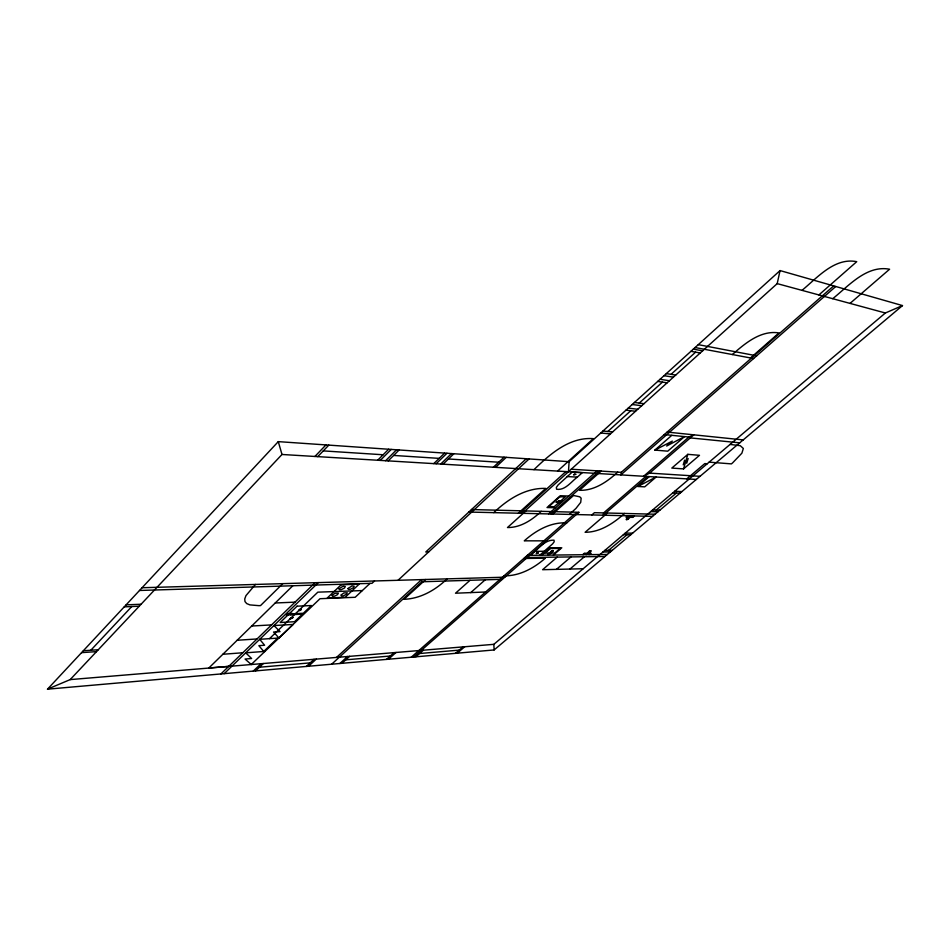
<?xml version="1.0" encoding="UTF-8"?>
<svg xmlns="http://www.w3.org/2000/svg" width="950" height="950" viewBox="0 0 950 950"><rect width="100%" height="100%" fill="white"/><g stroke="black" fill="none" stroke-linecap="round" stroke-linejoin="round"><path stroke-width="1.43" d="M568.468 471.734L569.109 461.688L780.057 270.572L902.5 305.579L494.119 649.943L47.5 689.178L278.279 441.631L569.109 461.688M645.834 476.389L603.618 512.917L603.309 515.197L648.054 476.532M833.684 285.902L621.241 472.352L620.849 474.893L835.762 286.496M522.346 513.297L777.195 283.623L780.057 270.572M683.572 468.896L687.824 454.338L699.485 455.311L683.572 468.896L671.816 468.077L687.824 454.338M683.24 464.859L684.629 460.133M686.707 463.244L688.144 458.517M590.852 550.857L588.929 551.487L585.877 554.586M90.82 650.251L131.765 606.539M47.5 689.178L70.169 679.606L281.996 454.48L696.326 479.441M314.901 456.463L325.981 444.921M317.739 456.629L328.819 445.122M377.673 460.239L388.633 449.243M255.455 584.44L245.955 595.638L244.732 598.963L244.993 601.599L246.715 603.582L249.898 604.901L258.958 605.661L260.538 605.589L282.779 583.644M380.273 460.394L391.222 449.421M385.629 460.714L396.577 449.789M388.194 460.869L399.131 449.968M292.826 585.746L208.834 668.016L228.677 666.366M433.77 463.624L444.588 453.103M436.145 463.766L446.975 453.269M220.922 673.942L315.103 582.706M440.717 464.039L451.523 453.577M224.176 673.657L318.333 582.611M443.08 464.182L453.874 453.744M288.159 614.804L280.167 622.511L294.524 621.716L302.504 614.068L286.33 615.066L287.791 613.653L292.291 613.427L290.842 614.828M299.143 609.781C297.825 612.489 304.059 608.107 299.927 609.33C297.849 611.456 302.599 609.128 300.01 609.568M269.503 638.649L317.834 592.159L362.342 590.567M292.077 618.177L290.724 618.486L291.626 618.438M263.684 651.486L277.637 638.115M251.216 664.525L319.996 598.714L355.181 597.289L370.001 583.383M278.967 638.02L293.158 624.447L273.98 625.551L280.012 631.631L273.553 632.035L278.967 638.02L259.706 639.303L264.623 645.252L258.851 645.656L263.779 651.474M253.258 671.104L261.024 663.706M255.598 670.89L263.364 663.516M493.406 467.21L504.07 457.199M374.514 580.972L372.02 583.312L139.519 590.472M495.579 467.341L506.231 457.354M526.312 458.743L425.778 551.974L428.628 551.95M398.026 580.296L529.091 458.933M306.351 666.437L314.07 659.288M308.524 666.247L316.243 659.11M533.971 469.656C549.955 454.171 569.466 436.834 593.358 438.651L557.579 471.081M493.798 512.632C507.763 499.284 525.73 487.647 545.775 488.419L518.332 513.214M336.526 657.424L421.622 579.607L421.919 581.768L331.645 664.216M425.731 579.488L404.023 599.296C420.482 598.726 435.468 590.057 447.106 578.859M339.874 663.492L347.558 656.498M341.952 663.302L349.636 656.331M607.798 431.502L630.8 410.709M639.243 403.085L662.459 382.102M671.044 374.348L695.614 352.153M519.745 513.237L565.903 471.58M525.92 510.934L507.49 527.535C520.576 527.701 532.119 519.994 541.274 511.326M588.834 551.582L590.663 551.309L588.905 551.511M577.327 477.126L582.279 472.696L572.209 472.091L558.077 484.987L556.356 487.386L556.569 489.238C565.143 490.687 571.306 481.591 577.327 477.126L567.245 476.567M470.012 580.308L455.513 593.216L485.593 591.992M548.613 513.914L597.075 470.844M386.472 659.395L394.096 652.626M802.002 290.356C817.309 277.756 834.528 257.248 856.722 261.678L818.9 294.939M551.095 513.974L599.509 470.998M388.407 659.229L396.031 652.472M552.686 514.009L573.551 495.496L579.726 496.803L581.151 498.18L580.723 502.348L575.985 508.392L569.406 514.401M601.16 471.105L579.512 490.295C594.344 490.829 607.264 481.709 617.749 472.138M732.367 354.54C745.144 343.33 760.772 330.03 779 332.928L750.5 357.948M470.737 592.598L485.165 579.832M411.243 657.222L573.907 514.508L578.883 512.288L471.521 509.544L471.651 512.109M413.737 656.996L578.883 512.288M530.302 555.263C537.676 550.359 544.018 539.6 554.004 540.17L554.206 541.749L552.627 543.851L539.837 555.144M415.815 656.818L423.391 650.192M654.906 450.086L672.327 441.085L666.663 446.025L684.511 436.608L667.731 451.179L654.906 450.086L671.781 435.338M832.722 298.692C848.778 285.808 866.661 264.872 889.58 269.23L850.036 303.394M541.809 555.204L550.252 547.853L561.783 547.794L553.387 555.061M591.862 514.936L594.451 512.679L603.618 512.917M688.869 437.048L643.601 476.259L649.622 473.112L693.868 434.827L688.869 437.048L664.299 434.566M637.818 486.483L656.141 477.019L644.729 486.839L637.818 486.483L649.266 476.603M607.43 513.012L585.117 532.285C600.341 532.261 613.617 523.153 624.601 513.451M557.199 557.116L542.604 569.703L583.158 568.741M455.489 653.339L462.983 646.891M457.223 653.184L464.728 646.748M556.439 569.383L570.962 556.926M582.718 554.622L584.202 553.363L587.361 553.327M626.739 517.227L628.318 515.898M583.419 554.622L584.903 553.351M630.705 515.957C622.559 521.716 627.819 520.481 631.287 515.969M586.471 554.586L590.971 550.893M569.952 569.062L584.404 556.747M632.142 517.346L633.686 516.028M588.881 554.562L590.389 553.292M589.629 554.551L591.102 553.292L587.955 553.316M686.779 478.859L704.805 463.588L707.192 463.778M70.169 679.606L493.858 644.326L885.376 312.989L902.5 305.579M608.463 550.442L627.107 534.696M656.224 510.091L676.388 493.062M259.469 667.221L310.199 662.874M345.776 659.834L390.272 656.023M419.591 653.517L459.23 650.121M222.87 654.265L242.701 652.769M264.943 651.391L245.717 652.828L251.607 658.516L245.064 659.039L251.239 664.501M237.156 640.264L256.963 638.958M83.327 650.75L98.254 649.752M81.558 652.638L96.484 651.629M251.691 626.026L271.558 624.898M275.227 602.989L295.034 602.146M126.124 604.841L141.075 604.247M124.26 606.848L139.199 606.231M421.919 581.768L502.419 579.298M504.022 575.831C519.567 576.104 533.936 568.195 545.336 558.184L523.783 558.493M142.061 587.741L504.83 577.184M524.863 557.543L604.96 556.474M527.333 555.37L607.371 554.444M604.746 550.466L612.156 550.406M534.767 551.344L544.303 551.261M602.929 552.009L610.339 551.938M546.298 540.847L524.281 540.835C535.895 530.504 550.703 521.954 566.746 522.916M623.414 534.672L630.764 534.719M625.278 533.104L632.617 533.152M629.161 517.275L626.026 517.204L627.582 515.886L634.374 516.04L632.819 517.358L629.743 517.287M468.825 512.05L573.907 514.508M576.282 514.567L652.543 516.361M605.886 512.976L655.061 514.223M555.513 507.775L547.034 507.537L560.263 495.722L568.706 496.054M650.679 511.599L657.934 511.801M652.579 509.984L659.834 510.197M672.79 492.896L679.974 493.228M674.738 491.245L681.91 491.589M649.622 473.112L700.019 476.318M571.247 469.229L621.241 472.352M323.261 450.894L383.135 454.765M393.656 455.442L439.161 458.375M448.459 458.981L498.726 462.223M709.116 462.151L731.405 463.885L732.604 462.876L741.879 453.186L743.339 448.459L740.288 445.716L730.075 444.41M600.78 432.998L610.422 433.924M602.953 431.015L612.596 431.965M690.318 437.902L739.729 442.831M667.149 432.072L743.185 439.921M626.002 410.139L635.55 411.279M628.235 408.12L637.771 409.272M632.213 404.522L641.725 405.709M634.457 402.479L643.969 403.691M657.732 381.401L667.137 382.814M660.036 379.311L669.429 380.736M664.014 375.701L673.408 377.162M666.342 373.599L675.711 375.084M690.959 351.298L700.221 352.996M693.334 349.137L702.584 350.859M695.103 347.534L753.587 358.53M698.286 344.648L756.687 355.822M777.195 283.623L885.376 312.989M278.279 441.631L281.996 454.48M493.858 644.326L494.119 649.943M626.359 519.163L628.092 519.199L626.43 519.092M332.191 595.353L332.452 596.303L334.388 596.232L337.511 594.629L338.378 593.144L334.887 593.275L332.191 595.353M339.126 588.751L339.387 589.712L341.311 589.653L344.446 588.038L345.325 586.542L343.045 586.221L339.126 588.751M341.169 595.009L341.418 595.947L343.33 595.876L346.429 594.284L347.308 592.812L343.853 592.942L341.169 595.009M348.092 588.442L348.341 589.404L350.241 589.332L353.353 587.741L354.243 586.257L351.999 585.936L348.092 588.442M292.909 617.524L290.13 618.747L292.909 617.524M556.973 501.849L558.291 501.457L556.973 501.849M558.837 501.22L556.284 502.348L558.837 501.22M551.166 551.356C551.712 553.434 554.99 548.506 551.166 551.356M551.582 551.297L552.817 550.917L551.582 551.297M297.053 606.183L288.978 613.985L303.323 613.261L311.386 605.542L297.053 606.183M341.157 584.761L327.275 598.001L345.206 597.277L359.053 584.202L341.157 584.761M574.394 474.204L573.562 474.952L575.997 474.299L574.394 474.204M559.906 496.743L548.886 506.576L554.206 506.73L565.202 496.945L559.906 496.743M558.849 500.959L557.258 502.384L560.726 502.503L562.329 501.077L558.849 500.959M536.94 552.936L536.192 553.589L538.46 552.924L536.94 552.936M550.466 548.494L545.181 553.102L554.824 553.007L560.084 548.447L550.466 548.494M551.202 551.523L547.746 554.539L549.148 554.515L552.603 551.511L551.202 551.523"/></g></svg>
